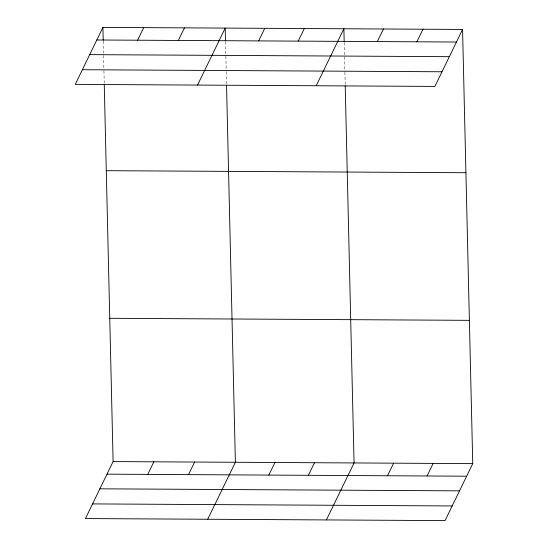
<?xml version="1.0" encoding="UTF-8"?>
<svg xmlns="http://www.w3.org/2000/svg" width="548" height="548" viewBox="0 0 548 548"><rect width="100%" height="100%" fill="white"/><g stroke="black" fill="none" stroke-linecap="round" stroke-linejoin="round"><path stroke-width="0.41" stroke-dasharray="2.74 2.06" d="M344.199 42.415L344.884 71.411M344.898 72.261L345.199 85.056M225.523 41.737L226.201 70.733M226.221 71.589L226.523 84.385M103.243 41.045L103.921 70.041M103.942 70.898L104.243 83.686"/><path stroke-width="0.82" d="M102.921 27.4L75.254 84.378L434.893 86.42L462.56 29.441L102.921 27.4L103.223 40.196M137.575 40.216L143.686 27.633M178.333 40.449L184.443 27.866M197.533 85.07L225.201 28.092L225.502 40.888M258.649 40.901L264.759 28.318M298.208 41.127L304.318 28.544M104.264 84.543L113.107 461.58L85.44 518.559L445.079 520.6L472.746 463.622L462.56 29.441M316.21 85.748L343.884 28.77L344.178 41.559M147.755 474.397L153.865 461.813M377.332 41.573L383.442 28.989M188.512 474.623L194.622 462.039M416.891 41.799L423.001 29.215M207.713 519.251L235.387 462.272L226.543 85.235M268.835 475.082L274.945 462.498M308.394 475.308L314.504 462.724M326.396 519.929L354.063 462.944L345.219 85.906M387.511 475.753L393.622 463.17M427.077 475.979L433.187 463.396M96.811 39.983L456.45 42.025M89.701 54.636L449.339 56.677M82.371 69.726L442.01 71.767M106.285 170.681L465.923 172.723M109.744 318.299L469.383 320.34M113.107 461.58L472.746 463.622M106.997 474.164L466.636 476.205M99.88 488.816L459.519 490.857M92.55 503.907L452.189 505.948"/></g></svg>
